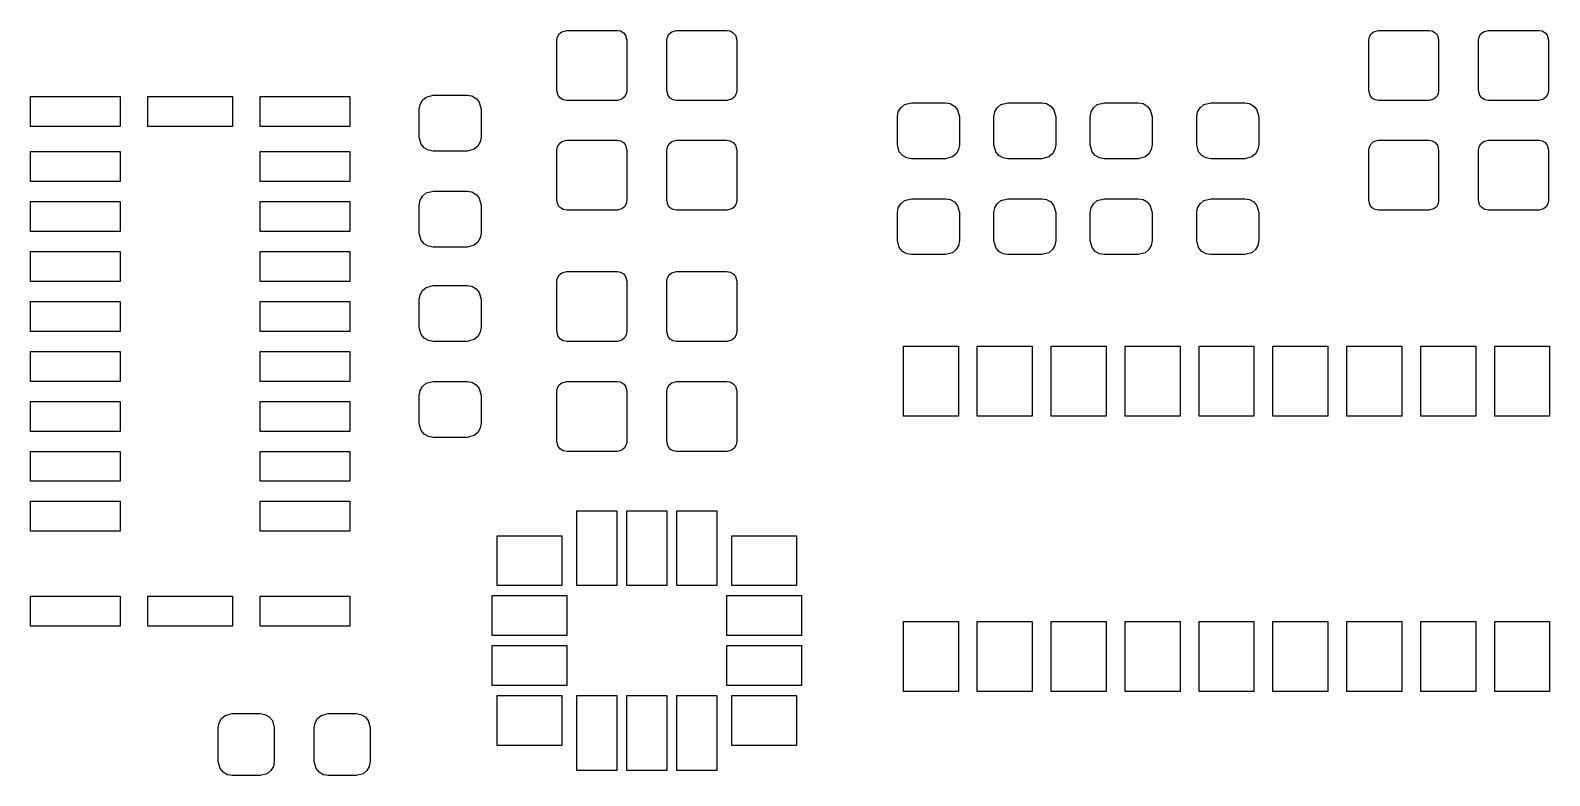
# Model space of a CAD drawing. Extents: x 126.5 to 161.3, y -107.5 to -63.8.
# Drawn here: x 127.81 to 143.02, y -98.25 to -90.79 of the extents above; entities that cross this region are included whole.
import ezdxf

# ---------------------------------------------------------------- set-up
doc = ezdxf.new("R2010")
doc.units = 0
doc.header["$MEASUREMENT"] = 0
doc.layers.add('BLACK', color=7, linetype='CONTINUOUS')

msp = doc.modelspace()

# ---------------------------------------------------------------- linework, layer by layer
at = {"layer": 'BLACK', "linetype": 'CONTINUOUS'}
for p, q in [((133.108, -90.829), (133.134, -90.8071)), ((133.134, -90.8071), (133.183, -90.794)), ((133.183, -90.794), (133.687, -90.794)), ((133.687, -90.794), (133.721, -90.7999)), ((133.721, -90.7999), (133.75, -90.8169)), ((134.208, -90.829), (134.234, -90.8071)), ((134.234, -90.8071), (134.283, -90.794)), ((134.283, -90.794), (134.787, -90.794)), ((134.787, -90.794), (134.821, -90.7999)), ((134.821, -90.7999), (134.85, -90.8169)), ((141.236, -90.829), (141.262, -90.8071)), ((141.262, -90.8071), (141.311, -90.794)), ((141.311, -90.794), (141.815, -90.794)), ((141.815, -90.794), (141.849, -90.7999)), ((141.849, -90.7999), (141.878, -90.8169)), ((142.336, -90.829), (142.362, -90.8071)), ((142.362, -90.8071), (142.411, -90.794)), ((142.411, -90.794), (142.915, -90.794)), ((142.915, -90.794), (142.949, -90.7999)), ((142.949, -90.7999), (142.978, -90.8169)), ((133.085, -90.892), (133.091, -90.8585)), ((133.085, -91.396), (133.085, -90.892)), ((133.091, -90.8585), (133.108, -90.829)), ((133.75, -90.8169), (133.772, -90.843)), ((133.772, -90.843), (133.785, -90.892)), ((133.785, -90.892), (133.785, -91.396)), ((134.185, -90.892), (134.191, -90.8585)), ((134.185, -91.396), (134.185, -90.892)), ((134.191, -90.8585), (134.208, -90.829)), ((134.85, -90.8169), (134.872, -90.843)), ((134.872, -90.843), (134.885, -90.892)), ((134.885, -90.892), (134.885, -91.396)), ((141.213, -90.892), (141.219, -90.8585)), ((141.213, -91.396), (141.213, -90.892)), ((141.219, -90.8585), (141.236, -90.829)), ((141.878, -90.8169), (141.9, -90.843)), ((141.9, -90.843), (141.913, -90.892)), ((141.913, -90.892), (141.913, -91.396)), ((142.313, -90.892), (142.319, -90.8585)), ((142.313, -91.396), (142.313, -90.892)), ((142.319, -90.8585), (142.336, -90.829)), ((142.978, -90.8169), (143, -90.843)), ((143, -90.843), (143.013, -90.892)), ((143.013, -90.892), (143.013, -91.396)), ((133.098, -91.445), (133.085, -91.396)), ((133.785, -91.396), (133.779, -91.4295)), ((134.198, -91.445), (134.185, -91.396)), ((134.885, -91.396), (134.879, -91.4295)), ((141.226, -91.445), (141.213, -91.396)), ((141.913, -91.396), (141.907, -91.4295)), ((142.326, -91.445), (142.313, -91.396)), ((143.013, -91.396), (143.007, -91.4295)), ((127.813, -91.757), (127.813, -91.457)), ((127.813, -91.457), (128.713, -91.457)), ((128.713, -91.457), (128.713, -91.757)), ((128.988, -91.757), (128.988, -91.457)), ((128.988, -91.457), (129.838, -91.457)), ((129.838, -91.457), (129.838, -91.757)), ((130.113, -91.757), (130.113, -91.457)), ((130.113, -91.457), (131.013, -91.457)), ((131.013, -91.457), (131.013, -91.757)), ((131.707, -91.582), (131.715, -91.5341)), ((131.715, -91.5341), (131.739, -91.492)), ((131.739, -91.492), (131.776, -91.4608)), ((131.776, -91.4608), (131.846, -91.442)), ((131.846, -91.442), (132.186, -91.442)), ((132.186, -91.442), (132.234, -91.4504)), ((132.234, -91.4504), (132.276, -91.4748)), ((132.276, -91.4748), (132.308, -91.512)), ((132.308, -91.512), (132.326, -91.582)), ((133.12, -91.4711), (133.098, -91.445)), ((133.149, -91.4881), (133.12, -91.4711)), ((133.183, -91.494), (133.149, -91.4881)), ((133.687, -91.494), (133.183, -91.494)), ((133.736, -91.4809), (133.687, -91.494)), ((133.762, -91.459), (133.736, -91.4809)), ((133.779, -91.4295), (133.762, -91.459)), ((134.22, -91.4711), (134.198, -91.445)), ((134.249, -91.4881), (134.22, -91.4711)), ((134.283, -91.494), (134.249, -91.4881)), ((134.787, -91.494), (134.283, -91.494)), ((134.836, -91.4809), (134.787, -91.494)), ((134.862, -91.459), (134.836, -91.4809)), ((134.879, -91.4295), (134.862, -91.459)), ((136.503, -91.6103), (136.527, -91.5682)), ((136.527, -91.5682), (136.564, -91.537)), ((136.564, -91.537), (136.634, -91.5182)), ((136.634, -91.5182), (136.974, -91.5182)), ((136.974, -91.5182), (137.022, -91.5266)), ((137.022, -91.5266), (137.064, -91.551)), ((137.064, -91.551), (137.096, -91.5882)), ((137.468, -91.6103), (137.492, -91.5682)), ((137.492, -91.5682), (137.53, -91.537)), ((137.53, -91.537), (137.6, -91.5182)), ((137.6, -91.5182), (137.94, -91.5182)), ((137.94, -91.5182), (137.987, -91.5266)), ((137.987, -91.5266), (138.03, -91.551)), ((138.03, -91.551), (138.061, -91.5882)), ((138.433, -91.6103), (138.458, -91.5682)), ((138.458, -91.5682), (138.495, -91.537)), ((138.495, -91.537), (138.565, -91.5182)), ((138.565, -91.5182), (138.905, -91.5182)), ((138.905, -91.5182), (138.953, -91.5266)), ((138.953, -91.5266), (138.995, -91.551)), ((138.995, -91.551), (139.026, -91.5882)), ((139.5, -91.6103), (139.524, -91.5682)), ((139.524, -91.5682), (139.562, -91.537)), ((139.562, -91.537), (139.632, -91.5182)), ((139.632, -91.5182), (139.972, -91.5182)), ((139.972, -91.5182), (140.019, -91.5266)), ((140.019, -91.5266), (140.062, -91.551)), ((140.062, -91.551), (140.093, -91.5882)), ((141.248, -91.4711), (141.226, -91.445)), ((141.277, -91.4881), (141.248, -91.4711)), ((141.311, -91.494), (141.277, -91.4881)), ((141.815, -91.494), (141.311, -91.494)), ((141.864, -91.4809), (141.815, -91.494)), ((141.89, -91.459), (141.864, -91.4809)), ((141.907, -91.4295), (141.89, -91.459)), ((142.348, -91.4711), (142.326, -91.445)), ((142.377, -91.4881), (142.348, -91.4711)), ((142.411, -91.494), (142.377, -91.4881)), ((142.915, -91.494), (142.411, -91.494)), ((142.964, -91.4809), (142.915, -91.494)), ((142.99, -91.459), (142.964, -91.4809)), ((143.007, -91.4295), (142.99, -91.459)), ((131.707, -91.862), (131.707, -91.582)), ((132.326, -91.582), (132.326, -91.862)), ((136.494, -91.6582), (136.503, -91.6103)), ((136.494, -91.9382), (136.494, -91.6582)), ((137.096, -91.5882), (137.114, -91.6582)), ((137.114, -91.6582), (137.114, -91.9382)), ((137.46, -91.6582), (137.468, -91.6103)), ((137.46, -91.9382), (137.46, -91.6582)), ((138.061, -91.5882), (138.08, -91.6582)), ((138.08, -91.6582), (138.08, -91.9382)), ((138.425, -91.6582), (138.433, -91.6103)), ((138.425, -91.9382), (138.425, -91.6582)), ((139.026, -91.5882), (139.045, -91.6582)), ((139.045, -91.6582), (139.045, -91.9382)), ((139.492, -91.6582), (139.5, -91.6103)), ((139.492, -91.9382), (139.492, -91.6582)), ((140.093, -91.5882), (140.112, -91.6582)), ((140.112, -91.6582), (140.112, -91.9382)), ((128.713, -91.757), (127.813, -91.757)), ((129.838, -91.757), (128.988, -91.757)), ((131.013, -91.757), (130.113, -91.757)), ((131.725, -91.932), (131.707, -91.862)), ((132.326, -91.862), (132.318, -91.9099)), ((127.813, -92.307), (127.813, -92.007)), ((127.813, -92.007), (128.713, -92.007)), ((128.713, -92.007), (128.713, -92.307)), ((130.113, -92.307), (130.113, -92.007)), ((130.113, -92.007), (131.013, -92.007)), ((131.013, -92.007), (131.013, -92.307)), ((131.757, -91.9692), (131.725, -91.932)), ((131.799, -91.9936), (131.757, -91.9692)), ((131.846, -92.002), (131.799, -91.9936)), ((132.186, -92.002), (131.846, -92.002)), ((132.256, -91.9832), (132.186, -92.002)), ((132.294, -91.952), (132.256, -91.9832)), ((132.318, -91.9099), (132.294, -91.952)), ((133.085, -91.992), (133.091, -91.9585)), ((133.085, -92.496), (133.085, -91.992)), ((133.091, -91.9585), (133.108, -91.929)), ((133.108, -91.929), (133.134, -91.9071)), ((133.134, -91.9071), (133.183, -91.894)), ((133.183, -91.894), (133.687, -91.894)), ((133.687, -91.894), (133.721, -91.8999)), ((133.721, -91.8999), (133.75, -91.9169)), ((133.75, -91.9169), (133.772, -91.943)), ((133.772, -91.943), (133.785, -91.992)), ((133.785, -91.992), (133.785, -92.496)), ((134.185, -91.992), (134.191, -91.9585)), ((134.185, -92.496), (134.185, -91.992)), ((134.191, -91.9585), (134.208, -91.929)), ((134.208, -91.929), (134.234, -91.9071)), ((134.234, -91.9071), (134.283, -91.894)), ((134.283, -91.894), (134.787, -91.894)), ((134.787, -91.894), (134.821, -91.8999)), ((134.821, -91.8999), (134.85, -91.9169)), ((134.85, -91.9169), (134.872, -91.943)), ((134.872, -91.943), (134.885, -91.992)), ((134.885, -91.992), (134.885, -92.496)), ((136.513, -92.0082), (136.494, -91.9382)), ((136.544, -92.0454), (136.513, -92.0082)), ((137.106, -91.9861), (137.082, -92.0282)), ((137.114, -91.9382), (137.106, -91.9861)), ((137.478, -92.0082), (137.46, -91.9382)), ((137.51, -92.0454), (137.478, -92.0082)), ((138.071, -91.9861), (138.047, -92.0282)), ((138.08, -91.9382), (138.071, -91.9861)), ((138.444, -92.0082), (138.425, -91.9382)), ((138.475, -92.0454), (138.444, -92.0082)), ((139.036, -91.9861), (139.012, -92.0282)), ((139.045, -91.9382), (139.036, -91.9861)), ((139.51, -92.0082), (139.492, -91.9382)), ((139.542, -92.0454), (139.51, -92.0082)), ((140.103, -91.9861), (140.079, -92.0282)), ((140.112, -91.9382), (140.103, -91.9861)), ((141.213, -91.992), (141.219, -91.9585)), ((141.213, -92.496), (141.213, -91.992)), ((141.219, -91.9585), (141.236, -91.929)), ((141.236, -91.929), (141.262, -91.9071)), ((141.262, -91.9071), (141.311, -91.894)), ((141.311, -91.894), (141.815, -91.894)), ((141.815, -91.894), (141.849, -91.8999)), ((141.849, -91.8999), (141.878, -91.9169)), ((141.878, -91.9169), (141.9, -91.943)), ((141.9, -91.943), (141.913, -91.992)), ((141.913, -91.992), (141.913, -92.496)), ((142.313, -91.992), (142.319, -91.9585)), ((142.313, -92.496), (142.313, -91.992)), ((142.319, -91.9585), (142.336, -91.929)), ((142.336, -91.929), (142.362, -91.9071)), ((142.362, -91.9071), (142.411, -91.894)), ((142.411, -91.894), (142.915, -91.894)), ((142.915, -91.894), (142.949, -91.8999)), ((142.949, -91.8999), (142.978, -91.9169)), ((142.978, -91.9169), (143, -91.943)), ((143, -91.943), (143.013, -91.992)), ((143.013, -91.992), (143.013, -92.496)), ((136.587, -92.0698), (136.544, -92.0454)), ((136.634, -92.0782), (136.587, -92.0698)), ((136.974, -92.0782), (136.634, -92.0782)), ((137.044, -92.0594), (136.974, -92.0782)), ((137.082, -92.0282), (137.044, -92.0594)), ((137.552, -92.0698), (137.51, -92.0454)), ((137.6, -92.0782), (137.552, -92.0698)), ((137.94, -92.0782), (137.6, -92.0782)), ((138.01, -92.0594), (137.94, -92.0782)), ((138.047, -92.0282), (138.01, -92.0594)), ((138.517, -92.0698), (138.475, -92.0454)), ((138.565, -92.0782), (138.517, -92.0698)), ((138.905, -92.0782), (138.565, -92.0782)), ((138.975, -92.0594), (138.905, -92.0782)), ((139.012, -92.0282), (138.975, -92.0594)), ((139.584, -92.0698), (139.542, -92.0454)), ((139.632, -92.0782), (139.584, -92.0698)), ((139.972, -92.0782), (139.632, -92.0782)), ((140.042, -92.0594), (139.972, -92.0782)), ((140.079, -92.0282), (140.042, -92.0594)), ((128.713, -92.307), (127.813, -92.307)), ((131.013, -92.307), (130.113, -92.307)), ((131.715, -92.4941), (131.739, -92.452)), ((131.739, -92.452), (131.776, -92.4208)), ((131.776, -92.4208), (131.846, -92.402)), ((131.846, -92.402), (132.186, -92.402)), ((132.186, -92.402), (132.234, -92.4104)), ((132.234, -92.4104), (132.276, -92.4348)), ((132.276, -92.4348), (132.308, -92.472)), ((132.308, -92.472), (132.326, -92.542)), ((136.564, -92.497), (136.634, -92.4782)), ((136.634, -92.4782), (136.974, -92.4782)), ((136.974, -92.4782), (137.022, -92.4866)), ((137.53, -92.497), (137.6, -92.4782)), ((137.6, -92.4782), (137.94, -92.4782)), ((137.94, -92.4782), (137.987, -92.4866)), ((138.495, -92.497), (138.565, -92.4782)), ((138.565, -92.4782), (138.905, -92.4782)), ((138.905, -92.4782), (138.953, -92.4866)), ((139.562, -92.497), (139.632, -92.4782)), ((139.632, -92.4782), (139.972, -92.4782)), ((139.972, -92.4782), (140.019, -92.4866)), ((127.813, -92.807), (127.813, -92.507)), ((127.813, -92.507), (128.713, -92.507)), ((128.713, -92.507), (128.713, -92.807)), ((130.113, -92.807), (130.113, -92.507)), ((130.113, -92.507), (131.013, -92.507)), ((131.013, -92.507), (131.013, -92.807)), ((131.707, -92.542), (131.715, -92.4941)), ((131.707, -92.822), (131.707, -92.542)), ((132.326, -92.542), (132.326, -92.822)), ((133.098, -92.545), (133.085, -92.496)), ((133.12, -92.5711), (133.098, -92.545)), ((133.149, -92.5881), (133.12, -92.5711)), ((133.183, -92.594), (133.149, -92.5881)), ((133.687, -92.594), (133.183, -92.594)), ((133.736, -92.5809), (133.687, -92.594)), ((133.762, -92.559), (133.736, -92.5809)), ((133.779, -92.5295), (133.762, -92.559)), ((133.785, -92.496), (133.779, -92.5295)), ((134.198, -92.545), (134.185, -92.496)), ((134.22, -92.5711), (134.198, -92.545)), ((134.249, -92.5881), (134.22, -92.5711)), ((134.283, -92.594), (134.249, -92.5881)), ((134.787, -92.594), (134.283, -92.594)), ((134.836, -92.5809), (134.787, -92.594)), ((134.862, -92.559), (134.836, -92.5809)), ((134.879, -92.5295), (134.862, -92.559)), ((134.885, -92.496), (134.879, -92.5295)), ((136.494, -92.6182), (136.503, -92.5703)), ((136.494, -92.8982), (136.494, -92.6182)), ((136.503, -92.5703), (136.527, -92.5282)), ((136.527, -92.5282), (136.564, -92.497)), ((137.022, -92.4866), (137.064, -92.511)), ((137.064, -92.511), (137.096, -92.5482)), ((137.096, -92.5482), (137.114, -92.6182)), ((137.114, -92.6182), (137.114, -92.8982)), ((137.46, -92.6182), (137.468, -92.5703)), ((137.46, -92.8982), (137.46, -92.6182)), ((137.468, -92.5703), (137.492, -92.5282)), ((137.492, -92.5282), (137.53, -92.497)), ((137.987, -92.4866), (138.03, -92.511)), ((138.03, -92.511), (138.061, -92.5482)), ((138.061, -92.5482), (138.08, -92.6182)), ((138.08, -92.6182), (138.08, -92.8982)), ((138.425, -92.6182), (138.433, -92.5703)), ((138.425, -92.8982), (138.425, -92.6182)), ((138.433, -92.5703), (138.458, -92.5282)), ((138.458, -92.5282), (138.495, -92.497)), ((138.953, -92.4866), (138.995, -92.511)), ((138.995, -92.511), (139.026, -92.5482)), ((139.026, -92.5482), (139.045, -92.6182)), ((139.045, -92.6182), (139.045, -92.8982)), ((139.492, -92.6182), (139.5, -92.5703)), ((139.492, -92.8982), (139.492, -92.6182)), ((139.5, -92.5703), (139.524, -92.5282)), ((139.524, -92.5282), (139.562, -92.497)), ((140.019, -92.4866), (140.062, -92.511)), ((140.062, -92.511), (140.093, -92.5482)), ((140.093, -92.5482), (140.112, -92.6182)), ((140.112, -92.6182), (140.112, -92.8982)), ((141.226, -92.545), (141.213, -92.496)), ((141.248, -92.5711), (141.226, -92.545)), ((141.277, -92.5881), (141.248, -92.5711)), ((141.311, -92.594), (141.277, -92.5881)), ((141.815, -92.594), (141.311, -92.594)), ((141.864, -92.5809), (141.815, -92.594)), ((141.89, -92.559), (141.864, -92.5809)), ((141.907, -92.5295), (141.89, -92.559)), ((141.913, -92.496), (141.907, -92.5295)), ((142.326, -92.545), (142.313, -92.496)), ((142.348, -92.5711), (142.326, -92.545)), ((142.377, -92.5881), (142.348, -92.5711)), ((142.411, -92.594), (142.377, -92.5881)), ((142.915, -92.594), (142.411, -92.594)), ((142.964, -92.5809), (142.915, -92.594)), ((142.99, -92.559), (142.964, -92.5809)), ((143.007, -92.5295), (142.99, -92.559)), ((143.013, -92.496), (143.007, -92.5295)), ((128.713, -92.807), (127.813, -92.807)), ((131.013, -92.807), (130.113, -92.807)), ((131.725, -92.892), (131.707, -92.822)), ((131.757, -92.9292), (131.725, -92.892)), ((131.799, -92.9536), (131.757, -92.9292)), ((132.294, -92.912), (132.256, -92.9432)), ((132.318, -92.8699), (132.294, -92.912)), ((132.326, -92.822), (132.318, -92.8699)), ((136.513, -92.9682), (136.494, -92.8982)), ((137.114, -92.8982), (137.106, -92.9461)), ((137.478, -92.9682), (137.46, -92.8982)), ((138.08, -92.8982), (138.071, -92.9461)), ((138.444, -92.9682), (138.425, -92.8982)), ((139.045, -92.8982), (139.036, -92.9461)), ((139.51, -92.9682), (139.492, -92.8982)), ((140.112, -92.8982), (140.103, -92.9461)), ((127.813, -93.307), (127.813, -93.007)), ((127.813, -93.007), (128.713, -93.007)), ((128.713, -93.007), (128.713, -93.307)), ((130.113, -93.307), (130.113, -93.007)), ((130.113, -93.007), (131.013, -93.007)), ((131.013, -93.007), (131.013, -93.307)), ((131.846, -92.962), (131.799, -92.9536)), ((132.186, -92.962), (131.846, -92.962)), ((132.256, -92.9432), (132.186, -92.962)), ((136.544, -93.0054), (136.513, -92.9682)), ((136.587, -93.0298), (136.544, -93.0054)), ((136.634, -93.0382), (136.587, -93.0298)), ((136.974, -93.0382), (136.634, -93.0382)), ((137.044, -93.0194), (136.974, -93.0382)), ((137.082, -92.9882), (137.044, -93.0194)), ((137.106, -92.9461), (137.082, -92.9882)), ((137.51, -93.0054), (137.478, -92.9682)), ((137.552, -93.0298), (137.51, -93.0054)), ((137.6, -93.0382), (137.552, -93.0298)), ((137.94, -93.0382), (137.6, -93.0382)), ((138.01, -93.0194), (137.94, -93.0382)), ((138.047, -92.9882), (138.01, -93.0194)), ((138.071, -92.9461), (138.047, -92.9882)), ((138.475, -93.0054), (138.444, -92.9682)), ((138.517, -93.0298), (138.475, -93.0054)), ((138.565, -93.0382), (138.517, -93.0298)), ((138.905, -93.0382), (138.565, -93.0382)), ((138.975, -93.0194), (138.905, -93.0382)), ((139.012, -92.9882), (138.975, -93.0194)), ((139.036, -92.9461), (139.012, -92.9882)), ((139.542, -93.0054), (139.51, -92.9682)), ((139.584, -93.0298), (139.542, -93.0054)), ((139.632, -93.0382), (139.584, -93.0298)), ((139.972, -93.0382), (139.632, -93.0382)), ((140.042, -93.0194), (139.972, -93.0382)), ((140.079, -92.9882), (140.042, -93.0194)), ((140.103, -92.9461), (140.079, -92.9882)), ((133.091, -93.2715), (133.108, -93.242)), ((133.108, -93.242), (133.134, -93.2201)), ((133.134, -93.2201), (133.183, -93.207)), ((133.183, -93.207), (133.687, -93.207)), ((133.687, -93.207), (133.721, -93.2129)), ((133.721, -93.2129), (133.75, -93.2299)), ((133.75, -93.2299), (133.772, -93.256)), ((134.191, -93.2715), (134.208, -93.242)), ((134.208, -93.242), (134.234, -93.2201)), ((134.234, -93.2201), (134.283, -93.207)), ((134.283, -93.207), (134.787, -93.207)), ((134.787, -93.207), (134.821, -93.2129)), ((134.821, -93.2129), (134.85, -93.2299)), ((134.85, -93.2299), (134.872, -93.256)), ((128.713, -93.307), (127.813, -93.307)), ((131.013, -93.307), (130.113, -93.307)), ((131.739, -93.397), (131.776, -93.3658)), ((131.776, -93.3658), (131.846, -93.347)), ((131.846, -93.347), (132.186, -93.347)), ((132.186, -93.347), (132.234, -93.3554)), ((132.234, -93.3554), (132.276, -93.3798)), ((132.276, -93.3798), (132.308, -93.417)), ((133.085, -93.305), (133.091, -93.2715)), ((133.085, -93.809), (133.085, -93.305)), ((133.772, -93.256), (133.785, -93.305)), ((133.785, -93.305), (133.785, -93.809)), ((134.185, -93.305), (134.191, -93.2715)), ((134.185, -93.809), (134.185, -93.305)), ((134.872, -93.256), (134.885, -93.305)), ((134.885, -93.305), (134.885, -93.809)), ((127.813, -93.807), (127.813, -93.507)), ((127.813, -93.507), (128.713, -93.507)), ((128.713, -93.507), (128.713, -93.807)), ((130.113, -93.807), (130.113, -93.507)), ((130.113, -93.507), (131.013, -93.507)), ((131.013, -93.507), (131.013, -93.807)), ((131.707, -93.487), (131.715, -93.4391)), ((131.707, -93.767), (131.707, -93.487)), ((131.715, -93.4391), (131.739, -93.397)), ((132.308, -93.417), (132.326, -93.487)), ((132.326, -93.487), (132.326, -93.767)), ((128.713, -93.807), (127.813, -93.807)), ((131.013, -93.807), (130.113, -93.807)), ((131.725, -93.837), (131.707, -93.767)), ((131.757, -93.8742), (131.725, -93.837)), ((132.318, -93.8149), (132.294, -93.857)), ((132.326, -93.767), (132.318, -93.8149)), ((133.098, -93.858), (133.085, -93.809)), ((133.779, -93.8425), (133.762, -93.872)), ((133.785, -93.809), (133.779, -93.8425)), ((134.198, -93.858), (134.185, -93.809)), ((134.879, -93.8425), (134.862, -93.872)), ((134.885, -93.809), (134.879, -93.8425)), ((131.799, -93.8986), (131.757, -93.8742)), ((131.846, -93.907), (131.799, -93.8986)), ((132.186, -93.907), (131.846, -93.907)), ((132.256, -93.8882), (132.186, -93.907)), ((132.294, -93.857), (132.256, -93.8882)), ((133.12, -93.8841), (133.098, -93.858)), ((133.149, -93.9011), (133.12, -93.8841)), ((133.183, -93.907), (133.149, -93.9011)), ((133.687, -93.907), (133.183, -93.907)), ((133.736, -93.8939), (133.687, -93.907)), ((133.762, -93.872), (133.736, -93.8939)), ((134.22, -93.8841), (134.198, -93.858)), ((134.249, -93.9011), (134.22, -93.8841)), ((134.283, -93.907), (134.249, -93.9011)), ((134.787, -93.907), (134.283, -93.907)), ((134.836, -93.8939), (134.787, -93.907)), ((134.862, -93.872), (134.836, -93.8939)), ((136.554, -94.6554), (136.554, -93.9554)), ((136.554, -93.9554), (137.104, -93.9554)), ((137.104, -93.9554), (137.104, -94.6554)), ((137.294, -94.6554), (137.294, -93.9554)), ((137.294, -93.9554), (137.844, -93.9554)), ((137.844, -93.9554), (137.844, -94.6554)), ((138.034, -94.6554), (138.034, -93.9554)), ((138.034, -93.9554), (138.584, -93.9554)), ((138.584, -93.9554), (138.584, -94.6554)), ((138.774, -94.6554), (138.774, -93.9554)), ((138.774, -93.9554), (139.324, -93.9554)), ((139.324, -93.9554), (139.324, -94.6554)), ((139.514, -94.6554), (139.514, -93.9554)), ((139.514, -93.9554), (140.064, -93.9554)), ((140.064, -93.9554), (140.064, -94.6554)), ((140.254, -94.6554), (140.254, -93.9554)), ((140.254, -93.9554), (140.804, -93.9554)), ((140.804, -93.9554), (140.804, -94.6554)), ((140.994, -94.6554), (140.994, -93.9554)), ((140.994, -93.9554), (141.544, -93.9554)), ((141.544, -93.9554), (141.544, -94.6554)), ((141.734, -94.6554), (141.734, -93.9554)), ((141.734, -93.9554), (142.284, -93.9554)), ((142.284, -93.9554), (142.284, -94.6554)), ((142.474, -94.6554), (142.474, -93.9554)), ((142.474, -93.9554), (143.024, -93.9554)), ((143.024, -93.9554), (143.024, -94.6554)), ((127.813, -94.307), (127.813, -94.007)), ((127.813, -94.007), (128.713, -94.007)), ((128.713, -94.007), (128.713, -94.307)), ((130.113, -94.307), (130.113, -94.007)), ((130.113, -94.007), (131.013, -94.007)), ((131.013, -94.007), (131.013, -94.307)), ((128.713, -94.307), (127.813, -94.307)), ((131.013, -94.307), (130.113, -94.307)), ((131.776, -94.3258), (131.846, -94.307)), ((131.846, -94.307), (132.186, -94.307)), ((132.186, -94.307), (132.234, -94.3154)), ((133.134, -94.3201), (133.183, -94.307)), ((133.183, -94.307), (133.687, -94.307)), ((133.687, -94.307), (133.721, -94.3129)), ((134.234, -94.3201), (134.283, -94.307)), ((134.283, -94.307), (134.787, -94.307)), ((134.787, -94.307), (134.821, -94.3129)), ((131.707, -94.447), (131.715, -94.3991)), ((131.707, -94.727), (131.707, -94.447)), ((131.715, -94.3991), (131.739, -94.357)), ((131.739, -94.357), (131.776, -94.3258)), ((132.234, -94.3154), (132.276, -94.3398)), ((132.276, -94.3398), (132.308, -94.377)), ((132.308, -94.377), (132.326, -94.447)), ((132.326, -94.447), (132.326, -94.727)), ((133.085, -94.405), (133.091, -94.3715)), ((133.085, -94.909), (133.085, -94.405)), ((133.091, -94.3715), (133.108, -94.342)), ((133.108, -94.342), (133.134, -94.3201)), ((133.721, -94.3129), (133.75, -94.3299)), ((133.75, -94.3299), (133.772, -94.356)), ((133.772, -94.356), (133.785, -94.405)), ((133.785, -94.405), (133.785, -94.909)), ((134.185, -94.405), (134.191, -94.3715)), ((134.185, -94.909), (134.185, -94.405)), ((134.191, -94.3715), (134.208, -94.342)), ((134.208, -94.342), (134.234, -94.3201)), ((134.821, -94.3129), (134.85, -94.3299)), ((134.85, -94.3299), (134.872, -94.356)), ((134.872, -94.356), (134.885, -94.405)), ((134.885, -94.405), (134.885, -94.909)), ((127.813, -94.807), (127.813, -94.507)), ((127.813, -94.507), (128.713, -94.507)), ((128.713, -94.507), (128.713, -94.807)), ((130.113, -94.807), (130.113, -94.507)), ((130.113, -94.507), (131.013, -94.507)), ((131.013, -94.507), (131.013, -94.807)), ((131.725, -94.797), (131.707, -94.727)), ((132.326, -94.727), (132.318, -94.7749)), ((137.104, -94.6554), (136.554, -94.6554)), ((137.844, -94.6554), (137.294, -94.6554)), ((138.584, -94.6554), (138.034, -94.6554)), ((139.324, -94.6554), (138.774, -94.6554)), ((140.064, -94.6554), (139.514, -94.6554)), ((140.804, -94.6554), (140.254, -94.6554)), ((141.544, -94.6554), (140.994, -94.6554)), ((142.284, -94.6554), (141.734, -94.6554)), ((143.024, -94.6554), (142.474, -94.6554)), ((128.713, -94.807), (127.813, -94.807)), ((131.013, -94.807), (130.113, -94.807)), ((131.757, -94.8342), (131.725, -94.797)), ((131.799, -94.8586), (131.757, -94.8342)), ((131.846, -94.867), (131.799, -94.8586)), ((132.186, -94.867), (131.846, -94.867)), ((132.256, -94.8482), (132.186, -94.867)), ((132.294, -94.817), (132.256, -94.8482)), ((132.318, -94.7749), (132.294, -94.817)), ((133.098, -94.958), (133.085, -94.909)), ((133.785, -94.909), (133.779, -94.9425)), ((134.198, -94.958), (134.185, -94.909)), ((134.885, -94.909), (134.879, -94.9425)), ((127.813, -95.307), (127.813, -95.007)), ((127.813, -95.007), (128.713, -95.007)), ((128.713, -95.007), (128.713, -95.307)), ((130.113, -95.307), (130.113, -95.007)), ((130.113, -95.007), (131.013, -95.007)), ((131.013, -95.007), (131.013, -95.307)), ((133.12, -94.9841), (133.098, -94.958)), ((133.149, -95.0011), (133.12, -94.9841)), ((133.183, -95.007), (133.149, -95.0011)), ((133.687, -95.007), (133.183, -95.007)), ((133.736, -94.9939), (133.687, -95.007)), ((133.762, -94.972), (133.736, -94.9939)), ((133.779, -94.9425), (133.762, -94.972)), ((134.22, -94.9841), (134.198, -94.958)), ((134.249, -95.0011), (134.22, -94.9841)), ((134.283, -95.007), (134.249, -95.0011)), ((134.787, -95.007), (134.283, -95.007)), ((134.836, -94.9939), (134.787, -95.007)), ((134.862, -94.972), (134.836, -94.9939)), ((134.879, -94.9425), (134.862, -94.972)), ((128.713, -95.307), (127.813, -95.307)), ((131.013, -95.307), (130.113, -95.307)), ((127.813, -95.807), (127.813, -95.507)), ((127.813, -95.507), (128.713, -95.507)), ((128.713, -95.507), (128.713, -95.807)), ((130.113, -95.807), (130.113, -95.507)), ((130.113, -95.507), (131.013, -95.507)), ((131.013, -95.507), (131.013, -95.807)), ((133.285, -96.351), (133.285, -95.601)), ((133.285, -95.601), (133.685, -95.601)), ((133.685, -95.601), (133.685, -96.351)), ((133.785, -96.351), (133.785, -95.601)), ((133.785, -95.601), (134.185, -95.601)), ((134.185, -95.601), (134.185, -96.351)), ((134.285, -96.351), (134.285, -95.601)), ((134.285, -95.601), (134.685, -95.601)), ((134.685, -95.601), (134.685, -96.351)), ((128.713, -95.807), (127.813, -95.807)), ((131.013, -95.807), (130.113, -95.807)), ((132.485, -96.351), (132.485, -95.851)), ((132.485, -95.851), (133.135, -95.851)), ((133.135, -95.851), (133.135, -96.351)), ((134.835, -96.351), (134.835, -95.851)), ((134.835, -95.851), (135.485, -95.851)), ((135.485, -95.851), (135.485, -96.351)), ((133.135, -96.351), (132.485, -96.351)), ((133.685, -96.351), (133.285, -96.351)), ((134.185, -96.351), (133.785, -96.351)), ((134.685, -96.351), (134.285, -96.351)), ((135.485, -96.351), (134.835, -96.351)), ((127.813, -96.757), (127.813, -96.457)), ((127.813, -96.457), (128.713, -96.457)), ((128.713, -96.457), (128.713, -96.757)), ((128.988, -96.757), (128.988, -96.457)), ((128.988, -96.457), (129.838, -96.457)), ((129.838, -96.457), (129.838, -96.757)), ((130.113, -96.757), (130.113, -96.457)), ((130.113, -96.457), (131.013, -96.457)), ((131.013, -96.457), (131.013, -96.757)), ((132.435, -96.851), (132.435, -96.451)), ((132.435, -96.451), (133.185, -96.451)), ((133.185, -96.451), (133.185, -96.851)), ((134.785, -96.851), (134.785, -96.451)), ((134.785, -96.451), (135.535, -96.451)), ((135.535, -96.451), (135.535, -96.851)), ((136.554, -97.4104), (136.554, -96.7104)), ((136.554, -96.7104), (137.104, -96.7104)), ((137.104, -96.7104), (137.104, -97.4104)), ((137.294, -97.4104), (137.294, -96.7104)), ((137.294, -96.7104), (137.844, -96.7104)), ((137.844, -96.7104), (137.844, -97.4104)), ((138.034, -97.4104), (138.034, -96.7104)), ((138.034, -96.7104), (138.584, -96.7104)), ((138.584, -96.7104), (138.584, -97.4104)), ((138.774, -97.4104), (138.774, -96.7104)), ((138.774, -96.7104), (139.324, -96.7104)), ((139.324, -96.7104), (139.324, -97.4104)), ((139.514, -97.4104), (139.514, -96.7104)), ((139.514, -96.7104), (140.064, -96.7104)), ((140.064, -96.7104), (140.064, -97.4104)), ((140.254, -97.4104), (140.254, -96.7104)), ((140.254, -96.7104), (140.804, -96.7104)), ((140.804, -96.7104), (140.804, -97.4104)), ((140.994, -97.4104), (140.994, -96.7104)), ((140.994, -96.7104), (141.544, -96.7104)), ((141.544, -96.7104), (141.544, -97.4104)), ((141.734, -97.4104), (141.734, -96.7104)), ((141.734, -96.7104), (142.284, -96.7104)), ((142.284, -96.7104), (142.284, -97.4104)), ((142.474, -97.4104), (142.474, -96.7104)), ((142.474, -96.7104), (143.024, -96.7104)), ((143.024, -96.7104), (143.024, -97.4104)), ((128.713, -96.757), (127.813, -96.757)), ((129.838, -96.757), (128.988, -96.757)), ((131.013, -96.757), (130.113, -96.757)), ((133.185, -96.851), (132.435, -96.851)), ((135.535, -96.851), (134.785, -96.851)), ((132.435, -97.351), (132.435, -96.951)), ((132.435, -96.951), (133.185, -96.951)), ((133.185, -96.951), (133.185, -97.351)), ((134.785, -97.351), (134.785, -96.951)), ((134.785, -96.951), (135.535, -96.951)), ((135.535, -96.951), (135.535, -97.351)), ((133.185, -97.351), (132.435, -97.351)), ((132.485, -97.951), (132.485, -97.451)), ((132.485, -97.451), (133.135, -97.451)), ((133.135, -97.451), (133.135, -97.951)), ((133.285, -98.201), (133.285, -97.451)), ((133.285, -97.451), (133.685, -97.451)), ((133.685, -97.451), (133.685, -98.201)), ((133.785, -98.201), (133.785, -97.451)), ((133.785, -97.451), (134.185, -97.451)), ((134.185, -97.451), (134.185, -98.201)), ((134.285, -98.201), (134.285, -97.451)), ((134.285, -97.451), (134.685, -97.451)), ((134.685, -97.451), (134.685, -98.201)), ((135.535, -97.351), (134.785, -97.351)), ((134.835, -97.951), (134.835, -97.451)), ((134.835, -97.451), (135.485, -97.451)), ((135.485, -97.451), (135.485, -97.951)), ((137.104, -97.4104), (136.554, -97.4104)), ((137.844, -97.4104), (137.294, -97.4104)), ((138.584, -97.4104), (138.034, -97.4104)), ((139.324, -97.4104), (138.774, -97.4104)), ((140.064, -97.4104), (139.514, -97.4104)), ((140.804, -97.4104), (140.254, -97.4104)), ((141.544, -97.4104), (140.994, -97.4104)), ((142.284, -97.4104), (141.734, -97.4104)), ((143.024, -97.4104), (142.474, -97.4104)), ((129.727, -97.6824), (129.764, -97.6512)), ((129.764, -97.6512), (129.834, -97.6324)), ((129.834, -97.6324), (130.114, -97.6324)), ((130.114, -97.6324), (130.162, -97.6408)), ((130.162, -97.6408), (130.204, -97.6652)), ((130.687, -97.6824), (130.724, -97.6512)), ((130.724, -97.6512), (130.794, -97.6324)), ((130.794, -97.6324), (131.074, -97.6324)), ((131.074, -97.6324), (131.122, -97.6408)), ((131.122, -97.6408), (131.164, -97.6652)), ((129.694, -97.7724), (129.703, -97.7245)), ((129.694, -98.1124), (129.694, -97.7724)), ((129.703, -97.7245), (129.727, -97.6824)), ((130.204, -97.6652), (130.236, -97.7024)), ((130.236, -97.7024), (130.254, -97.7724)), ((130.254, -97.7724), (130.254, -98.1124)), ((130.654, -97.7724), (130.663, -97.7245)), ((130.654, -98.1124), (130.654, -97.7724)), ((130.663, -97.7245), (130.687, -97.6824)), ((131.164, -97.6652), (131.196, -97.7024)), ((131.196, -97.7024), (131.214, -97.7724)), ((131.214, -97.7724), (131.214, -98.1124)), ((133.135, -97.951), (132.485, -97.951)), ((135.485, -97.951), (134.835, -97.951)), ((129.713, -98.1824), (129.694, -98.1124)), ((129.744, -98.2196), (129.713, -98.1824)), ((129.787, -98.244), (129.744, -98.2196)), ((129.834, -98.2524), (129.787, -98.244)), ((130.114, -98.2524), (129.834, -98.2524)), ((130.184, -98.2336), (130.114, -98.2524)), ((130.222, -98.2024), (130.184, -98.2336)), ((130.246, -98.1603), (130.222, -98.2024)), ((130.254, -98.1124), (130.246, -98.1603)), ((130.673, -98.1824), (130.654, -98.1124)), ((130.704, -98.2196), (130.673, -98.1824)), ((130.747, -98.244), (130.704, -98.2196)), ((130.794, -98.2524), (130.747, -98.244)), ((131.074, -98.2524), (130.794, -98.2524)), ((131.144, -98.2336), (131.074, -98.2524)), ((131.182, -98.2024), (131.144, -98.2336)), ((131.206, -98.1603), (131.182, -98.2024)), ((131.214, -98.1124), (131.206, -98.1603)), ((133.685, -98.201), (133.285, -98.201)), ((134.185, -98.201), (133.785, -98.201)), ((134.685, -98.201), (134.285, -98.201))]:
    msp.add_line(p, q, dxfattribs=at)

doc.saveas('drawing.dxf')
